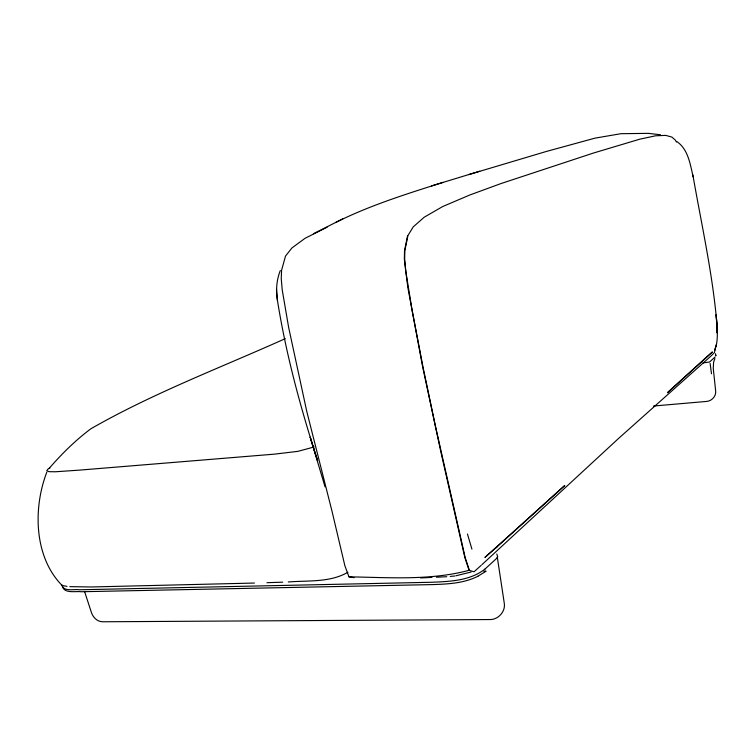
<?xml version="1.0" encoding="UTF-8"?>
<svg xmlns="http://www.w3.org/2000/svg" width="755" height="755" viewBox="0 0 755 755"><rect width="100%" height="100%" fill="white"/><g stroke="black" fill="none" stroke-linecap="round" stroke-linejoin="round"><path stroke-width="1.13" d="M62.401 586.409C64.354 593.94 75.604 590.92 81.257 591.741L433.021 584.578C448.225 584.077 464.155 583.256 477.972 576.225M325.056 486.862L310.173 437.136L317.638 460.833C300.745 408.332 286.088 354.878 277.434 300.358C275.735 290.307 276.557 280.03 280.294 270.526M715.891 355.737L715.532 353.718M407.606 235.645L404.51 250.736L404.359 259.286L407.794 287.268L422.753 367.355L441.128 453.104L464.882 557.652L469.082 570.318L474.055 571.78L481.143 565.372M714.74 350.518L716.344 344.459M46.81 472.215C33.031 507.936 33.881 556.963 62.118 585.465L66.987 586.371M715.91 347.036C718.543 336.494 716.816 325.367 716.202 314.665L717.165 332.964L716.995 324.499L717.033 325.348C712.928 275.358 701.876 226.226 693.194 176.887C690.202 164.43 688.286 149.405 676.867 141.562M714.909 358.616L713.607 362.136L713.248 368.346L715.646 390.854C716.353 396.092 711.861 400.981 706.746 401.415L653.5 406.039M49.292 468.232C61.844 453.802 75.519 440.231 90.874 428.774C152.85 393.251 220.186 367.874 285.277 338.646M497.252 557.813L497.715 556.869L496.828 553.981M702.877 362.938L709.615 361.985L715.098 356.964M61.759 584.663C63.307 592.288 74.179 588.815 79.577 589.778L431.577 582.265C449.763 581.501 469.988 580.84 484.946 569.1M481.964 564.627L618.6 438.41L711.153 355.869L714.438 352.594L715.381 347.829M484.899 569.147L497.3 557.775M495.629 548.054L564.778 485.484L484.918 557.435L497.62 546.318M477.613 576.414L486.126 571.186L483.813 571.242M347.895 572.252C330.001 582.7 308.163 580.35 288.306 581.982M49.811 468.072L47.99 469.053L46.735 470.818L49.198 471.686L55.502 471.771L79.634 470.11L274.537 454.142L297.866 451.348L314.108 446.979M335.484 222.574C369.799 205.388 406.643 193.903 443.138 182.351M313.514 233.691L342.732 218.884M327.151 227.179L305.067 238.297L291.94 247.951L285.513 256.087L281.577 270.299L281.256 278.689L282.238 290.005L288.636 327.377L306.775 411.447L332.068 511.456L344.893 565.825L348.97 576.839L354.076 577.679M84.579 591.552L91.364 612.333C92.931 617.345 97.301 621.846 102.831 621.771L490.741 619.544C498.677 619.251 505.671 611.21 504.274 603.245L497.271 556.963M468.742 174.603L546.007 151.557L594.912 138.165L620.903 133.701L648.356 133.361L660.578 134.768M431.577 185.909L479.793 171.196M471.092 572.045L455.878 575.782M348.97 576.839C388.91 577.481 430.105 580.718 469.082 570.318M446.752 576.716L436.466 577.216M450.216 576.414L454.831 576.008M420.563 577.952L431.907 577.396M282.691 582.171L266.921 582.7M254.416 583.049L91.185 586.975L69.8 586.644M715.457 355.039L715.872 355.671M676.395 141.997L675.376 140.147L671.893 137.089L665.768 135.39L655.651 135.787L639.806 139.175L593.543 153.01L500.971 183.569L469.676 195.045L442.723 206.53L424.225 217.204L413.249 226.859L407.945 235.503L404.84 250.641L404.68 259.229L405.709 270.847L412.079 310.163L423.074 367.345L435.465 426.245L465.222 557.719L469.44 570.421M467.458 534.03L471.932 549.159M692.684 174.65L693.194 176.887M710.125 363.476L711.503 373.782M276.49 289.222L277.434 300.358M712.229 352.066L667.477 392.666L712.229 352.066M485.295 571.318L484.785 571.61L485.295 571.356"/></g></svg>
